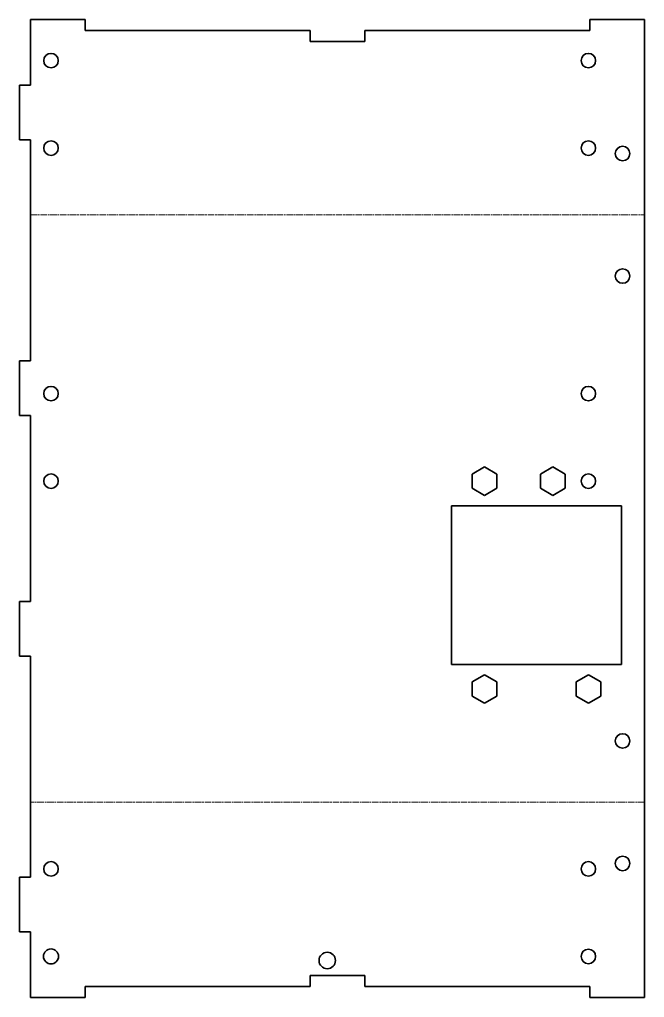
# Model space of a CAD drawing. Header units: inches. Extents: x 0 to 229, y 0 to 358.
import ezdxf

# ---------------------------------------------------------------- set-up
doc = ezdxf.new("R2010")
doc.units = ezdxf.units.IN
doc.header["$MEASUREMENT"] = 0
doc.linetypes.add('Chain', pattern=[13.68, 9.12, -1.14, 2.28, -1.14])
doc.layers.add('SIMUMAK Bend Centerline (ISO)', color=7, linetype='Chain', lineweight=9)
doc.layers.add('SIMUMAK Visible (ISO)', color=7, linetype='Continuous', lineweight=35)

# ---------------------------------------------------------------- blocks, each defined once
blk = doc.blocks.new('CD-IND-31-LAT-01')
at = {"layer": 'SIMUMAK Bend Centerline (ISO)', "ltscale": 0.263158}
for p, q in [((4, 286.18), (228.5, 286.18)), ((228.5, 71.39), (4, 71.39))]:
    blk.add_line(p, q, dxfattribs=at)
at = {"layer": 'SIMUMAK Visible (ISO)'}
for p, q in [((4, 333.57), (4, 357.57)), ((4, 357.57), (24, 357.57)), ((24, 357.57), (24, 353.57)), ((208.5, 357.57), (228.5, 357.57)), ((208.5, 353.57), (208.5, 357.57)), ((228.5, 0), (228.5, 357.57)), ((106.25, 353.57), (24, 353.57)), ((106.25, 349.57), (106.25, 353.57)), ((208.5, 353.57), (126.25, 353.57)), ((126.25, 353.57), (126.25, 349.57)), ((126.25, 349.57), (106.25, 349.57)), ((4, 333.57), (0, 333.57)), ((0, 333.57), (0, 313.57)), ((0, 313.57), (4, 313.57)), ((4, 232.79), (4, 313.57)), ((0, 232.79), (0, 212.79)), ((4, 232.79), (0, 232.79)), ((0, 212.79), (4, 212.79)), ((4, 144.79), (4, 212.79)), ((165.5, 191.38), (170, 193.98)), ((170, 193.98), (174.5, 191.38)), ((190.5, 191.38), (195, 193.98)), ((195, 193.98), (199.5, 191.38)), ((165.5, 186.19), (165.5, 191.38)), ((174.5, 191.38), (174.5, 186.19)), ((190.5, 186.19), (190.5, 191.38)), ((199.5, 191.38), (199.5, 186.19)), ((170, 183.59), (165.5, 186.19)), ((174.5, 186.19), (170, 183.59)), ((195, 183.59), (190.5, 186.19)), ((199.5, 186.19), (195, 183.59)), ((157.9, 179.79), (220.1, 179.79)), ((157.9, 121.79), (157.9, 179.79)), ((220.1, 179.79), (220.1, 121.79)), ((0, 144.79), (0, 124.79)), ((4, 144.79), (0, 144.79)), ((0, 124.79), (4, 124.79)), ((4, 44), (4, 124.79)), ((220.1, 121.79), (157.9, 121.79)), ((165.5, 115.38), (170, 117.98)), ((165.5, 110.19), (165.5, 115.38)), ((170, 117.98), (174.5, 115.38)), ((174.5, 115.38), (174.5, 110.19)), ((203.5, 115.38), (208, 117.98)), ((203.5, 110.19), (203.5, 115.38)), ((208, 117.98), (212.5, 115.38)), ((212.5, 115.38), (212.5, 110.19)), ((170, 107.59), (165.5, 110.19)), ((174.5, 110.19), (170, 107.59)), ((208, 107.59), (203.5, 110.19)), ((212.5, 110.19), (208, 107.59)), ((0, 44), (4, 44)), ((0, 24), (0, 44)), ((4, 24), (0, 24)), ((4, 0), (4, 24)), ((106.25, 4), (106.25, 8)), ((106.25, 8), (126.25, 8)), ((126.25, 8), (126.25, 4)), ((24, 0), (24, 4)), ((106.25, 4), (24, 4)), ((208.5, 4), (126.25, 4)), ((208.5, 4), (208.5, 0)), ((4, 0), (24, 0)), ((208.5, 0), (228.5, 0))]:
    blk.add_line(p, q, dxfattribs=at)
for centre, radius in [((11.5, 342.57), 2.65), ((208, 342.57), 2.65), ((11.5, 310.57), 2.65), ((208, 310.57), 2.65), ((220.5, 308.57), 2.65), ((220.5, 263.79), 2.65), ((11.5, 220.79), 2.65), ((208, 220.79), 2.65), ((11.5, 188.79), 2.65), ((208, 188.79), 2.65), ((220.5, 93.79), 2.65), ((220.5, 49), 2.65), ((11.5, 47), 2.65), ((208, 47), 2.65), ((11.5, 15), 2.75), ((112.5, 13.5), 3), ((208, 15), 2.65)]:
    blk.add_circle(centre, radius, dxfattribs=at)

msp = doc.modelspace()

# ---------------------------------------------------------------- block references
msp.add_blockref('CD-IND-31-LAT-01', (0, 0))

doc.saveas('drawing.dxf')
